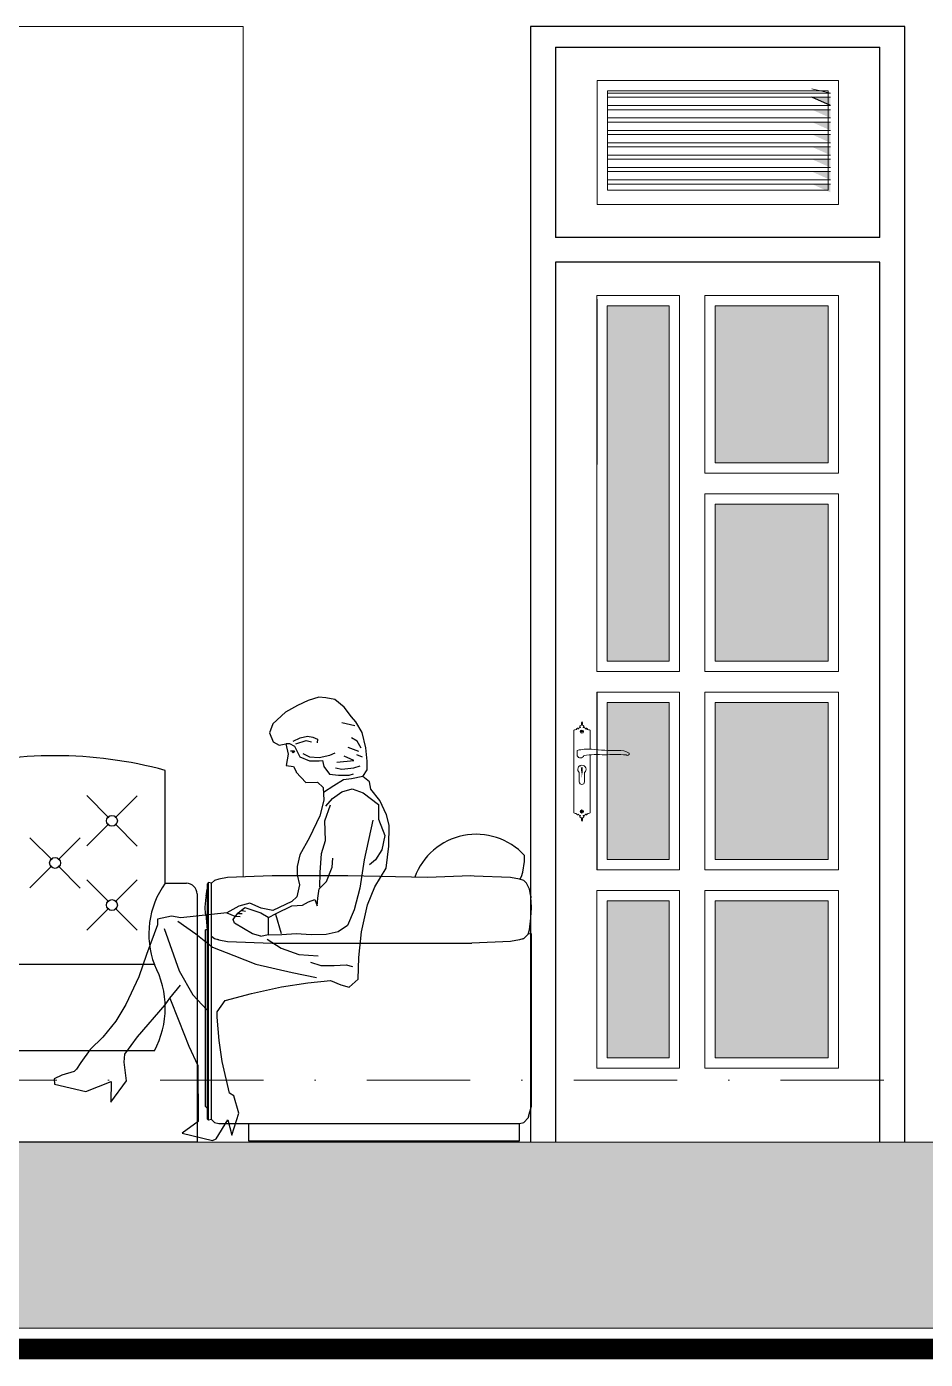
# Model space of a CAD drawing. Header units: millimetres. Extents: x 615730 to 2792744, y 139412 to 597571.
# Drawn here: x 1409189 to 1411362, y 290069 to 293295 of the extents above; entities that cross this region are included whole.
import ezdxf

# ---------------------------------------------------------------- set-up
doc = ezdxf.new("R2010")
doc.units = ezdxf.units.MM
doc.header["$MEASUREMENT"] = 0
doc.linetypes.add('DASHDOT', pattern=[1, 0.5, -0.25, 0, -0.25])
doc.layers.get('0').update_dxf_attribs({"lineweight": 5})
for name, color, linetype, lineweight in [('5-020', 5, 'Continuous', 15), ('HATCH', 42, 'Continuous', 5), ('KITCHEN', 4, 'Continuous', 20), ('KT', 148, 'Continuous', 18), ('thay', 7, 'Continuous', 15), ('TIM TRUC', 149, 'DASHDOT', 9), ('VLIEU', 250, 'Continuous', 9)]:
    doc.layers.add(name, color=color, linetype=linetype, lineweight=lineweight)
for name, color, linetype in [('LAYER1', 124, 'Continuous'), ('NET SO 3', 251, 'Continuous'), ('NET2', 5, 'Continuous'), ('noi that', 29, 'Continuous')]:
    doc.layers.add(name, color=color, linetype=linetype)

# ---------------------------------------------------------------- blocks, each defined once
blk = doc.blocks.new('BAN G')
at = {"color": 0, "linetype": 'ByBlock'}
for p, q in [((-6303.8, 6517.5), (-6330.2, 6509.2)), ((-6287.4, 6515.9), (-6303.8, 6517.5)), ((-6265.7, 6511.7), (-6287.4, 6515.9)), ((-6355.9, 6497.4), (-6385, 6480.9)), ((-6330.2, 6509.2), (-6355.9, 6497.4)), ((-6242.5, 6492.9), (-6265.7, 6511.7)), ((-6225.3, 6469.3), (-6242.5, 6492.9)), ((-6415.3, 6452.8), (-6423.3, 6431)), ((-6385, 6480.9), (-6415.3, 6452.8)), ((-6216.7, 6447.9), (-6248.4, 6454.8)), ((-6215, 6457.8), (-6225.3, 6469.3)), ((-6199.2, 6431.4), (-6215, 6457.8)), ((-6423.3, 6431), (-6414.3, 6409.4)), ((-6349.6, 6418.5), (-6331.5, 6422.5)), ((-6331.5, 6422.5), (-6318.6, 6420.6)), ((-6318.6, 6420.6), (-6307.5, 6415.5)), ((-6211.2, 6410.6), (-6225, 6418.9)), ((-6190.1, 6394.8), (-6199.2, 6431.4)), ((-6414.3, 6409.4), (-6400.1, 6401.2)), ((-6400.1, 6401.2), (-6383.9, 6404.4)), ((-6383.9, 6404.4), (-6377.9, 6379.6)), ((-6383, 6404.9), (-6374.9, 6404.9)), ((-6374.9, 6404.9), (-6363.3, 6398.9)), ((-6372.5, 6387.5), (-6362.6, 6387.5)), ((-6366.5, 6410.5), (-6349.6, 6418.5)), ((-6362.6, 6387.5), (-6366.5, 6382.5)), ((-6363.3, 6398.9), (-6350.2, 6373.2)), ((-6359.6, 6404.5), (-6334.5, 6412.5)), ((-6334.5, 6412.5), (-6321.6, 6409.5)), ((-6307.5, 6415.5), (-6308.5, 6406.5)), ((-6207, 6385.8), (-6233.2, 6395.5)), ((-6201.5, 6394.1), (-6211.2, 6410.6)), ((-6187.1, 6362.3), (-6190.1, 6394.8)), ((-6377.9, 6379.6), (-6383, 6351.7)), ((-6366.5, 6382.5), (-6368.6, 6384.5)), ((-6350.2, 6373.2), (-6327, 6363.2)), ((-6342.5, 6380.6), (-6326.5, 6372.5)), ((-6327, 6363.2), (-6303.3, 6363.4)), ((-6326.5, 6372.5), (-6303.4, 6371.4)), ((-6303.4, 6371.4), (-6277.5, 6376.5)), ((-6303.3, 6363.4), (-6295.1, 6364.1)), ((-6295.1, 6364.1), (-6292.3, 6349.2)), ((-6277.5, 6376.5), (-6264.5, 6382.5)), ((-6260.8, 6359.6), (-6219.4, 6363.7)), ((-6219.4, 6363.7), (-6242.9, 6374.8)), ((-6198.7, 6372), (-6212.5, 6377.5)), ((-6187, 6341.2), (-6187.1, 6362.3)), ((-6383, 6351.7), (-6365.3, 6349.2)), ((-6365.3, 6349.2), (-6358.7, 6337.2)), ((-6358.7, 6337.2), (-6358.7, 6335.9)), ((-6358.7, 6335.9), (-6335.4, 6310.9)), ((-6292.3, 6349.2), (-6278.6, 6331)), ((-6278.6, 6331), (-6256.8, 6328.4)), ((-6263.6, 6345.8), (-6248.4, 6343)), ((-6256.8, 6328.4), (-6231, 6328.6)), ((-6248.4, 6343), (-6219.4, 6345.8)), ((-6231, 6328.6), (-6220.2, 6331.5)), ((-6197.7, 6325.5), (-6225, 6319.6)), ((-6219.4, 6345.8), (-6204.3, 6351.3)), ((-6197.7, 6325.5), (-6187, 6341.2)), ((-6181.3, 6312.1), (-6197.7, 6325.5)), ((-6335.4, 6310.9), (-6307.6, 6311.1)), ((-6307.6, 6311.1), (-6293.9, 6298.3)), ((-6293.9, 6298.3), (-6292.3, 6267.7)), ((-6267.7, 6303), (-6292.5, 6286.5)), ((-6244.3, 6316.8), (-6267.7, 6303)), ((-6248.3, 6288.4), (-6223.3, 6295.4)), ((-6225, 6319.6), (-6244.3, 6316.8)), ((-6223.3, 6295.4), (-6196.7, 6285.5)), ((-6178.4, 6294.4), (-6181.3, 6312.1)), ((-6156.5, 6267.4), (-6178.4, 6294.4)), ((-6292.3, 6267.7), (-6301.5, 6230.3)), ((-6286.8, 6253.5), (-6271.3, 6272)), ((-6271.3, 6272), (-6248.3, 6288.4)), ((-6196.7, 6285.5), (-6159.8, 6257.2)), ((-6140.6, 6232.3), (-6156.5, 6267.4)), ((-6301.5, 6230.3), (-6326.9, 6177.8)), ((-6289.2, 6218.2), (-6275.9, 6256.3)), ((-6159.8, 6257.2), (-6159.5, 6221.9)), ((-6133.6, 6207.2), (-6140.6, 6232.3)), ((-6288.2, 6170.7), (-6289.2, 6218.2)), ((-6173.1, 6219.8), (-6194.1, 6123.2)), ((-6159.5, 6221.9), (-6144.3, 6182.7)), ((-6134.6, 6156.9), (-6133.6, 6207.2)), ((-6326.9, 6177.8), (-6349.7, 6135.5)), ((-6297.4, 6138.7), (-6288.2, 6170.7)), ((-6144.3, 6182.7), (-6151.5, 6148)), ((-6349.7, 6135.5), (-6356.3, 6107.7)), ((-6301.1, 6092.5), (-6297.4, 6138.7)), ((-6151.5, 6148), (-6166.9, 6123.4)), ((-6141.6, 6103.2), (-6134.6, 6156.9)), ((-5806.7, 6119.8), (-5806.7, 6133.9)), ((-6356.3, 6107.7), (-6356.8, 6087.3)), ((-6285.3, 6070.9), (-6272, 6105.6)), ((-6272, 6105.6), (-6270.2, 6127.3)), ((-6194.1, 6123.2), (-6205.1, 6055.2)), ((-6166.9, 6123.4), (-6181.8, 6111.1)), ((-6168.4, 6058.2), (-6141.6, 6103.2)), ((-5810.3, 6093.4), (-5806.7, 6119.8)), ((-6570.9, 6068.6), (-6574.3, 6065)), ((-6574.3, 6065), (-6574.3, 5496.9)), ((-6570.9, 5493.4), (-6570.9, 6068.6)), ((-6563.8, 6066.9), (-6570.9, 6068.6)), ((-6563.8, 6066.9), (-6556.7, 6073.4)), ((-6563.8, 5495.2), (-6563.8, 6066.9)), ((-6546.1, 6077.1), (-6556.7, 6073.4)), ((-6525, 6080.5), (-6546.1, 6077.1)), ((-6417.3, 6084.6), (-6525, 6080.5)), ((-6233.8, 6084.6), (-6417.3, 6084.6)), ((-6356.8, 6087.3), (-6351.1, 6062.9)), ((-6303.5, 6053.7), (-6285.3, 6070.9)), ((-6301.5, 6057.2), (-6301.1, 6092.5)), ((-6041.5, 6080.5), (-6233.8, 6084.6)), ((-5936.3, 6084.4), (-6041.5, 6080.5)), ((-5928.5, 6084.3), (-5936.3, 6084.4)), ((-5840.3, 6080.5), (-5928.5, 6084.3)), ((-5853.2, 6081), (-5853.2, 6081)), ((-5819.1, 6077.1), (-5840.3, 6080.5)), ((-5808.5, 6073.4), (-5819.1, 6077.1)), ((-5817.4, 6077.5), (-5817.7, 6076.6)), ((-5817.4, 6077.5), (-5813.8, 6082.8)), ((-5813.8, 6082.8), (-5810.3, 6093.4)), ((-5801.4, 6066.9), (-5808.5, 6073.4)), ((-5794.3, 6052.8), (-5801.4, 6066.9)), ((-6578.8, 6008.7), (-6577, 6033.4)), ((-6577, 6035.2), (-6574.3, 6052.8)), ((-6577, 6035.2), (-6577, 6031.6)), ((-6357, 6034.3), (-6369.2, 6022.7)), ((-6351.1, 6062.9), (-6357, 6034.3)), ((-6306.8, 6030.6), (-6303.5, 6053.7)), ((-6205.1, 6055.2), (-6218.9, 6002.8)), ((-6186.4, 6014.6), (-6168.4, 6058.2)), ((-5791.7, 6035.2), (-5794.3, 6052.8)), ((-5791.7, 6035.2), (-5791.7, 6031.6)), ((-5790, 6008.7), (-5791.7, 6033.4)), ((-6577.9, 5992.8), (-6578.8, 6008.7)), ((-6497.4, 6011.5), (-6526.5, 5995)), ((-6500, 5994.5), (-6483.1, 6008.2)), ((-6471, 6018.5), (-6497.4, 6011.5)), ((-6489.7, 6000.8), (-6481.1, 5999)), ((-6483.1, 6008.2), (-6444.3, 5994.9)), ((-6443.7, 6006.5), (-6471, 6018.5)), ((-6415.2, 6000.6), (-6443.7, 6006.5)), ((-6369.2, 6022.7), (-6415.2, 6000.6)), ((-6407, 5993.9), (-6369.8, 6011.8)), ((-6369.8, 6011.8), (-6344, 6014)), ((-6344, 6014), (-6329.1, 6021.6)), ((-6329.1, 6021.6), (-6313.5, 6027.9)), ((-6313.5, 6027.9), (-6308, 6012.3)), ((-6308, 6012.3), (-6306.8, 6030.6)), ((-6218.9, 6002.8), (-6234.9, 5964.6)), ((-6200.9, 5949.3), (-6186.4, 6014.6)), ((-5790.9, 5992.8), (-5790, 6008.7)), ((-6660.2, 5987.1), (-6694.1, 5980.1)), ((-6694.1, 5980.1), (-6694, 5966.5)), ((-6637.8, 5983.2), (-6660.2, 5987.1)), ((-6645.2, 5975), (-6601.5, 5944.8)), ((-6526.5, 5995), (-6637.8, 5983.2)), ((-6577.9, 5992.8), (-6577, 5987.5)), ((-6577, 5987.5), (-6577, 5982.2)), ((-6577, 5982.2), (-6574.3, 5954)), ((-6526.5, 5995), (-6507.6, 5987.3)), ((-6511.4, 5978.8), (-6500, 5994.5)), ((-6508, 5970), (-6511.4, 5978.8)), ((-6464.3, 5944.5), (-6508, 5970)), ((-6505.1, 5987.3), (-6494, 5986)), ((-6498.3, 5994), (-6489.7, 5993.4)), ((-6444.3, 5994.9), (-6426.3, 5984.4)), ((-6425.9, 5984.2), (-6407, 5993.9)), ((-6425.8, 5968.6), (-6425.9, 5984.2)), ((-6425.6, 5941.4), (-6425.8, 5968.6)), ((-6408.6, 5992.2), (-6395.1, 5945.5)), ((-5794.3, 5954), (-5791.7, 5982.2)), ((-5791.7, 5987.5), (-5790.9, 5992.8)), ((-5791.7, 5982.2), (-5791.7, 5987.5)), ((-6694, 5966.5), (-6721.3, 5894.3)), ((-6678.3, 5957.1), (-6642.2, 5854.8)), ((-6601.5, 5944.8), (-6561.2, 5912.5)), ((-6577.9, 5526.9), (-6577.9, 5954)), ((-6574.3, 5954), (-6577.9, 5954)), ((-6556.7, 5932.6), (-6563.8, 5938.1)), ((-6444.6, 5938.6), (-6464.3, 5944.5)), ((-6444.6, 5938.6), (-6426.3, 5943.1)), ((-6393.7, 5941.7), (-6425.6, 5941.4)), ((-6359, 5944.7), (-6393.7, 5941.7)), ((-6322.4, 5942.2), (-6359, 5944.7)), ((-6286.4, 5942.5), (-6322.4, 5942.2)), ((-6257.2, 5948.9), (-6286.4, 5942.5)), ((-6234.9, 5964.6), (-6257.2, 5948.9)), ((-6207.2, 5886.8), (-6200.9, 5949.3)), ((-5797.9, 5943.4), (-5808.5, 5932.8)), ((-5797.9, 5943.4), (-5794.3, 5954)), ((-5790.9, 5945.2), (-5797.9, 5943.4)), ((-5790.9, 5945.2), (-5790.9, 5526.9)), ((-6561.2, 5912.5), (-6510.1, 5891.9)), ((-6556.7, 5932.8), (-6546.1, 5930)), ((-6546.1, 5930), (-6556.7, 5932.6)), ((-6546.1, 5930), (-6525, 5925.7)), ((-6525, 5925.7), (-6417.3, 5922.2)), ((-6428.9, 5931.9), (-6395.4, 5909.7)), ((-6417.3, 5922.2), (-5933.8, 5922.2)), ((-6395.4, 5909.7), (-6352.5, 5894.5)), ((-5840.3, 5925.7), (-5933.8, 5922.2)), ((-5819.1, 5930), (-5840.3, 5925.7)), ((-5808.5, 5932.8), (-5819.1, 5930)), ((-5808.5, 5932.6), (-5819.1, 5930)), ((-6721.3, 5894.3), (-6739.2, 5840.5)), ((-6510.1, 5891.9), (-6456.9, 5870.6)), ((-6456.9, 5870.6), (-6368.5, 5850.9)), ((-6352.5, 5894.5), (-6305.7, 5891.4)), ((-6323.9, 5875.7), (-6299.4, 5867.7)), ((-6208.8, 5834.5), (-6207.2, 5886.8)), ((-6739.2, 5840.5), (-6771.2, 5773.7)), ((-6642.2, 5854.8), (-6609.1, 5796.7)), ((-6368.5, 5850.9), (-6310, 5839.1)), ((-6299.4, 5867.7), (-6266.8, 5868)), ((-6266.8, 5868), (-6237.6, 5869.6)), ((-6237.6, 5869.6), (-6222.6, 5865.6)), ((-6664.8, 5788.8), (-6638.7, 5820.3)), ((-6467.2, 5799.8), (-6394.7, 5816)), ((-6394.7, 5816), (-6331, 5826)), ((-6331, 5826), (-6276, 5831.2)), ((-6276, 5831.2), (-6250.8, 5821.2)), ((-6250.8, 5821.2), (-6231, 5815.3)), ((-6231, 5815.3), (-6208.8, 5834.5)), ((-6771.2, 5773.7), (-6795.4, 5732.8)), ((-6675.5, 5772.4), (-6664.8, 5788.8)), ((-6664.8, 5788.8), (-6642.6, 5734)), ((-6609.1, 5796.7), (-6574.9, 5760.3)), ((-6549.7, 5755.7), (-6530.9, 5783.1)), ((-6530.9, 5783.1), (-6467.2, 5799.8)), ((-6742.8, 5695.2), (-6675.5, 5772.4)), ((-6574.9, 5760.3), (-6572.9, 5760.3)), ((-6550.3, 5742.8), (-6549.7, 5755.7)), ((-6545.1, 5686.5), (-6550.3, 5742.8)), ((-6795.4, 5732.8), (-6826.3, 5694.5)), ((-6642.6, 5734), (-6618.3, 5672.4)), ((-6826.3, 5694.5), (-6857.3, 5664.4)), ((-6773, 5652.8), (-6742.8, 5695.2)), ((-6537.9, 5635.6), (-6545.1, 5686.5)), ((-6857.3, 5664.4), (-6879.5, 5633)), ((-6774.9, 5633.8), (-6773, 5652.8)), ((-6618.3, 5672.4), (-6596.9, 5625.7)), ((-6890.2, 5616.6), (-6895.6, 5611.1)), ((-6879.5, 5633), (-6890.2, 5616.6)), ((-6769.1, 5588.3), (-6774.9, 5633.8)), ((-6596.9, 5625.7), (-6595.9, 5489.9)), ((-6520.3, 5558.4), (-6537.9, 5635.6)), ((-6926.1, 5602.7), (-6944.3, 5593.1)), ((-6944.3, 5593.1), (-6943.6, 5580.9)), ((-6943.6, 5580.9), (-6867.4, 5563.1)), ((-6895.6, 5611.1), (-6926.1, 5602.7)), ((-6867.4, 5563.1), (-6806.5, 5587.4)), ((-6807.4, 5537.1), (-6769.1, 5588.3)), ((-6806.5, 5587.4), (-6807.4, 5537.8)), ((-6510.1, 5552.3), (-6520.3, 5558.4)), ((-6497.6, 5510.3), (-6510.1, 5552.3)), ((-6807.4, 5537.8), (-6807.4, 5537.1)), ((-6574.3, 5522.4), (-6577.9, 5526.9)), ((-5790.9, 5526.9), (-5797.9, 5501.5)), ((-6595.9, 5489.9), (-6635, 5461.7)), ((-6574.3, 5496.9), (-6570.9, 5493.4)), ((-6563.8, 5495.2), (-6570.9, 5493.4)), ((-6556.7, 5488.1), (-6563.8, 5495.2)), ((-6556.7, 5488.1), (-6546.1, 5485.5)), ((-6552.8, 5448.1), (-6523.9, 5494.5)), ((-6546.1, 5485.5), (-5819.1, 5485.5)), ((-6523.9, 5494.5), (-6514.8, 5457.2)), ((-6514.8, 5457.2), (-6497.6, 5510.3)), ((-5819.1, 5485.5), (-5808.5, 5488.1)), ((-5797.9, 5498.7), (-5808.5, 5488.1)), ((-5796.3, 5507), (-5797.9, 5498.7)), ((-6635, 5461.7), (-6561.6, 5444.6)), ((-6561.6, 5444.6), (-6552.8, 5448.1))]:
    blk.add_line(p, q, dxfattribs=at)
at = {"linetype": 'Continuous'}
for p, q in [((-6812, 6225.4), (-6865.2, 6278.9)), ((-6797.1, 6225.4), (-6743.6, 6278.6)), ((-6812, 6210.5), (-6865.6, 6157.3)), ((-6797.1, 6210.5), (-6743.9, 6156.9)), ((-6949.5, 6123.5), (-7002.8, 6177)), ((-6934.6, 6123.5), (-6881.1, 6176.7)), ((-6949.6, 6108.6), (-7003.1, 6055.4)), ((-6934.7, 6108.6), (-6881.4, 6055)), ((-6812, 6021.6), (-6865.2, 6075.1)), ((-6797.1, 6021.6), (-6743.6, 6074.8)), ((-6812, 6006.7), (-6865.6, 5953.5)), ((-6797.1, 6006.7), (-6743.9, 5953.1)), ((-6701.9, 5869.9), (-7113.3, 5869.9)), ((-6702, 5661), (-7084.9, 5661)), ((-6598.6, 5440.1), (-8988.4, 5440.1))]:
    blk.add_line(p, q, dxfattribs=at)
for points in [[(-6675.8, 6066.9), (-6675.8, 6340.1)], [(-6675.8, 6066.9), (-6624.5, 6066.9)], [(-6598.6, 6040.9), (-6598.6, 5440.1)]]:
    blk.add_lwpolyline(points, dxfattribs=at)
at = {"ltscale": 10}
blk.add_lwpolyline([(-6474.2, 5485.5), (-6474.2, 5443.2), (-5818.4, 5443.2), (-5819.1, 5485.5)], dxfattribs=at)
at = {"linetype": 'Continuous'}
for centre in [(-6804.6, 6217.9), (-6942.1, 6116), (-6804.6, 6014.1)]:
    blk.add_circle(centre, 13.2, dxfattribs=at)
for centre, radius, start, end in [((-6942.4, 5352.8), 1022.7, 74.8848, 105.1152), ((-6504.5, 5943.9), 210.9, 144.3195, 200.5443), ((-6624.5, 6040.9), 26, 0, 90), ((-6896.5, 5765.5), 220.8, 331.7486, 28.2101)]:
    blk.add_arc(centre, radius, start, end, dxfattribs=at)
at = {"color": 0, "linetype": 'ByBlock'}
blk.add_arc((-5923.4, 6026.9), 158.4, 42.5378, 159.96, dxfattribs=at)
blk = doc.blocks.new('KH')
for p, q in [((-8, 103), (-2, 103)), ((-4.9, 100), (-4.9, 105.9)), ((-8, -90.3), (-2, -90.3)), ((-4.9, -87.2), (-4.9, -93.2))]:
    blk.add_line(p, q)
for points, format in [([(-24.9, 60.5), (-24.9, 106.4, -0.071609), (-17.2, 108.3, 0.479125), (-18, 110.4, -0.235926), (-14.6, 111, 0.959415), (-12.5, 110.7, -0.383133), (-10.2, 112.7), (-8.1, 112.7), (-8.1, 113.4), (-9.3, 113.4, -0.653045), (-7.7, 117.5, 0.420902), (-6.1, 121.7, -0.384053), (-4.9, 126.4, -0.384053), (-3.8, 121.7, 0.420902), (-2.1, 117.5, -0.653045), (-0.5, 113.4), (-1.8, 113.4), (-1.8, 112.7), (0.3, 112.7, -0.383133), (2.6, 110.7, 0.959415), (4.8, 111, -0.235926), (8.1, 110.4, 0.479125), (7.4, 108.3, -0.071609), (15.1, 106.4), (15.1, -93.6, -0.071609), (7.4, -95.6, 0.479125), (8.1, -97.7, -0.235926), (4.8, -98.3, 0.959415), (2.6, -97.9, -0.383133), (0.3, -99.9), (-1.8, -99.9), (-1.8, -100.7), (-0.5, -100.7, -0.653045), (-2.1, -104.8, 0.420902), (-3.8, -109, -0.384053), (-4.9, -113.6, -0.384053), (-6.1, -109, 0.420902), (-7.7, -104.8, -0.653045), (-9.3, -100.7), (-8.1, -100.7), (-8.1, -99.9), (-10.2, -99.9, -0.383133), (-12.5, -97.9, 0.959415), (-14.6, -98.3, -0.235926), (-18, -97.7, 0.479125), (-17.2, -95.6, -0.071609), (-24.9, -93.6), (-24.9, 46.9)], "xyb"), ([(-4.8, 16.2, 6, 6, 0), (-4.8, 11.5, 4, 3, 0), (-4.8, 3.2, 1.8, 0.8, 0), (-4.8, -4.9, 1, 1.2, 0), (-4.8, -7.9, 1.2, 1.2, 0)], "xyseb")]:
    blk.add_lwpolyline(points, format=format)
blk.add_lwpolyline([(-9.5, 45, 0.067822), (-59.8, 46.7, 0.044011), (-111.6, 46.7, -0.789754), (-119.2, 50.9, -0.143435), (-92.2, 57.5, 0.029716), (-27.7, 60.3, -0.075751), (6.4, 57.7), (6.4, 44.8, -0.717442)], format="xyb", close=True)
for points in [[(-11.2, 4.2), (-11.2, -18.5)], [(1.6, -18.5), (1.6, 4.2)]]:
    blk.add_lwpolyline(points)
for centre in [(-4.9, 103), (-4.9, -90.3)]:
    blk.add_circle(centre, 3.92)
for centre, radius, start, end in [((-4.8, 11.8), 9.94, 309.9002, 230.0998), ((-4.8, -18.5), 6.38, 180, 0)]:
    blk.add_arc(centre, radius, start, end)

msp = doc.modelspace()

# ---------------------------------------------------------------- hatches: boundary and pattern name
at = {"layer": 'HATCH'}
for points in [[(1411088.1, 293124), (1411132.6, 293124), (1411132.6, 293104)], [(1411088.1, 293094), (1411132.6, 293094), (1411132.6, 293074)], [(1411088.1, 293064), (1411132.6, 293064), (1411132.6, 293044)], [(1411088.1, 293034), (1411132.6, 293034), (1411132.6, 293014)], [(1411088.1, 293004), (1411132.6, 293004), (1411132.6, 292984)], [(1411088.1, 292974), (1411132.6, 292974), (1411132.6, 292954)], [(1411088.1, 292944), (1411132.6, 292944), (1411132.6, 292924)], [(1411088.1, 292914), (1411132.6, 292914), (1411132.6, 292894)]]:
    msp.add_hatch(color=256, dxfattribs=at).paths.add_polyline_path(points)
at = {"layer": 'VLIEU', "ltscale": 10}
h = msp.add_hatch(color=253, dxfattribs=at)
h.set_gradient(color1=(173, 167, 159), color2=(173, 167, 159), one_color=1, tint=0.65)
h.paths.add_polyline_path([(1411127.5, 292619.6), (1410854.2, 292619.6), (1410854.2, 292239.4), (1411127.5, 292239.4)])
h.paths.add_polyline_path([(1410742.5, 292619.6), (1410592.5, 292619.6), (1410592.5, 291759.2), (1410742.5, 291759.2)])
h.paths.add_polyline_path([(1411127.5, 292139.4), (1410854.2, 292139.4), (1410854.2, 291759.2), (1411127.5, 291759.2)])
h.paths.add_polyline_path([(1411127.5, 291659.2), (1410854.2, 291659.2), (1410854.2, 291279.1), (1411127.5, 291279.1)])
h.paths.add_polyline_path([(1410742.5, 291659.2), (1410592.5, 291659.2), (1410592.5, 291279.1), (1410742.5, 291279.1)])
h.paths.add_polyline_path([(1411127.5, 291179.1), (1410854.2, 291179.1), (1410854.2, 290798.9), (1411127.5, 290798.9)])
h.paths.add_polyline_path([(1410742.5, 291179.1), (1410592.5, 291179.1), (1410592.5, 290798.9), (1410742.5, 290798.9)])
h = msp.add_hatch(dxfattribs=at)
h.set_pattern_fill('AR-CONC', color=256, scale=50, style=0)
h.set_pattern_definition([(50, (736156.4, 2621.7), (358.63009, -31.37607), [37.5, -412.5]), (355, (736156.4, 2621.7), (-69.37567, 376.09607), [30, -330]), (100.4514, (736186.28, 2619.07), (289.25469, 344.71977), [31.8701, -350.57106]), (46.1842, (736156.4, 2721.7), (533.62052, -82.7595), [56.25, -618.75]), (96.6356, (736200.86, 2714.8), (467.33135, 487.05894), [47.80514, -525.8565]), (351.1842, (736156.4, 2721.7), (467.33097, 487.0593), [45, -495]), (21, (736206.4, 2696.7), (298.45353, -201.30945), [37.5, -412.5]), (326, (736206.4, 2696.7), (121.65767, 362.57502), [30, -330]), (71.4514, (736231.26, 2679.9), (420.11131, 161.26525), [31.8701, -350.57106]), (37.5, (736156.39, 2621.69), (6.079928, 166.446927), [0, -326, 0, -335, 0, -331.25]), (7.5, (736156.39, 2621.69), (131.53477, 197.205856), [0, -191, 0, -318.5, 0, -126.25]), (327.5, (736044.89, 2621.69), (266.911218, -11.277436), [0, -125, 0, -390, 0, -517.5]), (317.5, (735994.9, 2621.69), (291.593085, 50.05249), [0, -162.5, 0, -259, 0, -367.5])])
h.paths.add_polyline_path([(1403313.2, 290145), (1403313.2, 290295), (1403613.2, 290295), (1403613.2, 290445), (1403913.2, 290445), (1403913.2, 290595), (1411412.7, 290595), (1411412.7, 290745), (1423713, 290745), (1423713, 290145)])

# ---------------------------------------------------------------- linework, layer by layer
at = {"layer": '5-020', "color": 1}
for p, q in [((1403913.2, 290595), (1411412.7, 290595)), ((1400524.1, 290145), (1423921.1, 290145))]:
    msp.add_line(p, q, dxfattribs=at)
at = {"layer": 'HATCH'}
msp.add_line((1411132.6, 293134), (1411088.1, 293144.5), dxfattribs=at)
at = {"layer": 'KITCHEN'}
msp.add_line((1411312.5, 290595), (1410407.5, 290595), dxfattribs=at)
at = {"layer": 'KT'}
for p in [(1407413, 293295), (1409712.5, 291236.8)]:
    msp.add_line(p, (1409712.5, 293295), dxfattribs=at)
for points in [[(1411152.6, 292864.5), (1410568.2, 292864.5), (1410568.2, 293164.5), (1411152.6, 293164.5)], [(1410767.5, 292644.6), (1410567.5, 292644.6), (1410567.5, 291734.2), (1410767.5, 291734.2)], [(1411152.5, 292644.6), (1410829.2, 292644.6), (1410829.2, 292214.4), (1411152.5, 292214.4)], [(1411152.5, 292164.4), (1410829.2, 292164.4), (1410829.2, 291734.2), (1411152.5, 291734.2)], [(1410767.5, 291684.2), (1410567.5, 291684.2), (1410567.5, 291254.1), (1410767.5, 291254.1)], [(1411152.5, 291684.2), (1410829.2, 291684.2), (1410829.2, 291254.1), (1411152.5, 291254.1)], [(1410767.5, 291204.1), (1410567.5, 291204.1), (1410567.5, 290773.9), (1410767.5, 290773.9)], [(1411152.5, 291204.1), (1410829.2, 291204.1), (1410829.2, 290773.9), (1411152.5, 290773.9)]]:
    msp.add_lwpolyline(points, close=True, dxfattribs=at)
at = {"layer": 'LAYER1'}
msp.add_line((1411132.6, 293104), (1411088.1, 293124), dxfattribs=at)
at = {"layer": 'NET2'}
for p, q in [((1410567.5, 292635.6), (1410567.5, 292235.4)), ((1410567.5, 291684.2), (1410567.5, 291254.1))]:
    msp.add_line(p, q, dxfattribs=at)
at = {"layer": 'noi that', "ltscale": 10}
for p, q in [((1411312.5, 293295), (1410407.5, 293295)), ((1410407.5, 293295), (1410407.5, 290595)), ((1411312.5, 290595), (1411312.5, 293295)), ((1410467.5, 293245), (1410467.5, 292784.6)), ((1410467.5, 293245), (1411252.5, 293245)), ((1411252.5, 292784.6), (1411252.5, 293245)), ((1411252.5, 292784.6), (1410467.5, 292784.6)), ((1411252.5, 292724.6), (1410467.5, 292724.6)), ((1410467.5, 292724.6), (1410467.5, 290595)), ((1411252.5, 290595), (1411252.5, 292724.6))]:
    msp.add_line(p, q, dxfattribs=at)
at = {"layer": 'thay', "ltscale": 10, "const_width": 50}
msp.add_lwpolyline([(1400534.5, 290094.4), (1423919.3, 290094.4)], dxfattribs=at)
at = {"layer": 'TIM TRUC', "ltscale": 500}
for p, q in [((1399509.6, 290745), (1424900.4, 290745)), ((1399509.6, 290145), (1424900.4, 290145))]:
    msp.add_line(p, q, dxfattribs=at)
at = {"layer": 'VLIEU', "ltscale": 10}
for p, q in [((1411132.6, 293134), (1410593.2, 293134)), ((1411132.6, 293124), (1410593.2, 293124)), ((1411132.6, 293104), (1410593.2, 293104)), ((1411132.6, 293094), (1410593.2, 293094)), ((1411132.6, 293074), (1410593.2, 293074)), ((1411132.6, 293064), (1410593.2, 293064)), ((1411132.6, 293044), (1410593.2, 293044)), ((1411132.6, 293034), (1410593.2, 293034)), ((1411132.6, 293014), (1410593.2, 293014)), ((1411132.6, 293004), (1410593.2, 293004)), ((1411132.6, 292984), (1410593.2, 292984)), ((1411132.6, 292974), (1410593.2, 292974)), ((1411132.6, 292954), (1410593.2, 292954)), ((1411132.6, 292944), (1410593.2, 292944)), ((1411132.6, 292924), (1410593.2, 292924)), ((1411132.6, 292914), (1410593.2, 292914))]:
    msp.add_line(p, q, dxfattribs=at)
for points in [[(1411127.6, 292899.5), (1410593.2, 292899.5), (1410593.2, 293139.5), (1411127.6, 293139.5)], [(1410742.5, 292619.6), (1410592.5, 292619.6), (1410592.5, 291759.2), (1410742.5, 291759.2)], [(1411127.5, 292619.6), (1410854.2, 292619.6), (1410854.2, 292239.4), (1411127.5, 292239.4)], [(1411127.5, 292139.4), (1410854.2, 292139.4), (1410854.2, 291759.2), (1411127.5, 291759.2)], [(1410742.5, 291659.2), (1410592.5, 291659.2), (1410592.5, 291279.1), (1410742.5, 291279.1)], [(1411127.5, 291659.2), (1410854.2, 291659.2), (1410854.2, 291279.1), (1411127.5, 291279.1)], [(1410742.5, 291179.1), (1410592.5, 291179.1), (1410592.5, 290798.9), (1410742.5, 290798.9)], [(1411127.5, 291179.1), (1410854.2, 291179.1), (1410854.2, 290798.9), (1411127.5, 290798.9)]]:
    msp.add_lwpolyline(points, close=True, dxfattribs=at)

# ---------------------------------------------------------------- block references
at = {"xscale": -1, "rotation": 359.9999999999512}
msp.add_blockref('KH', (1410526.8, 291485.7), dxfattribs=at)
at = {"layer": 'NET SO 3'}
msp.add_blockref('BAN G', (1416199.4, 285154.9), dxfattribs=at)

doc.saveas('drawing.dxf')
